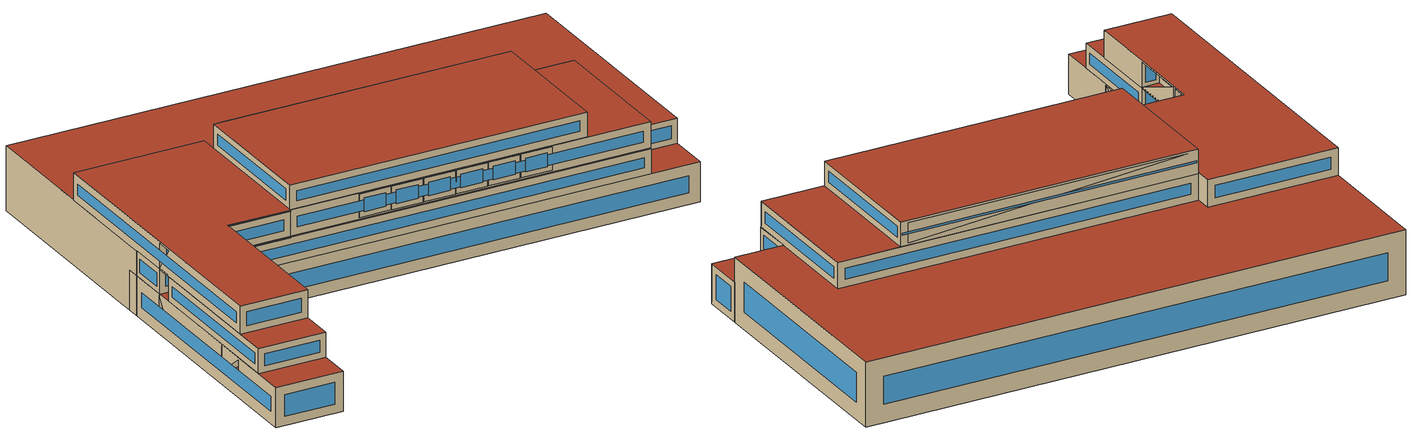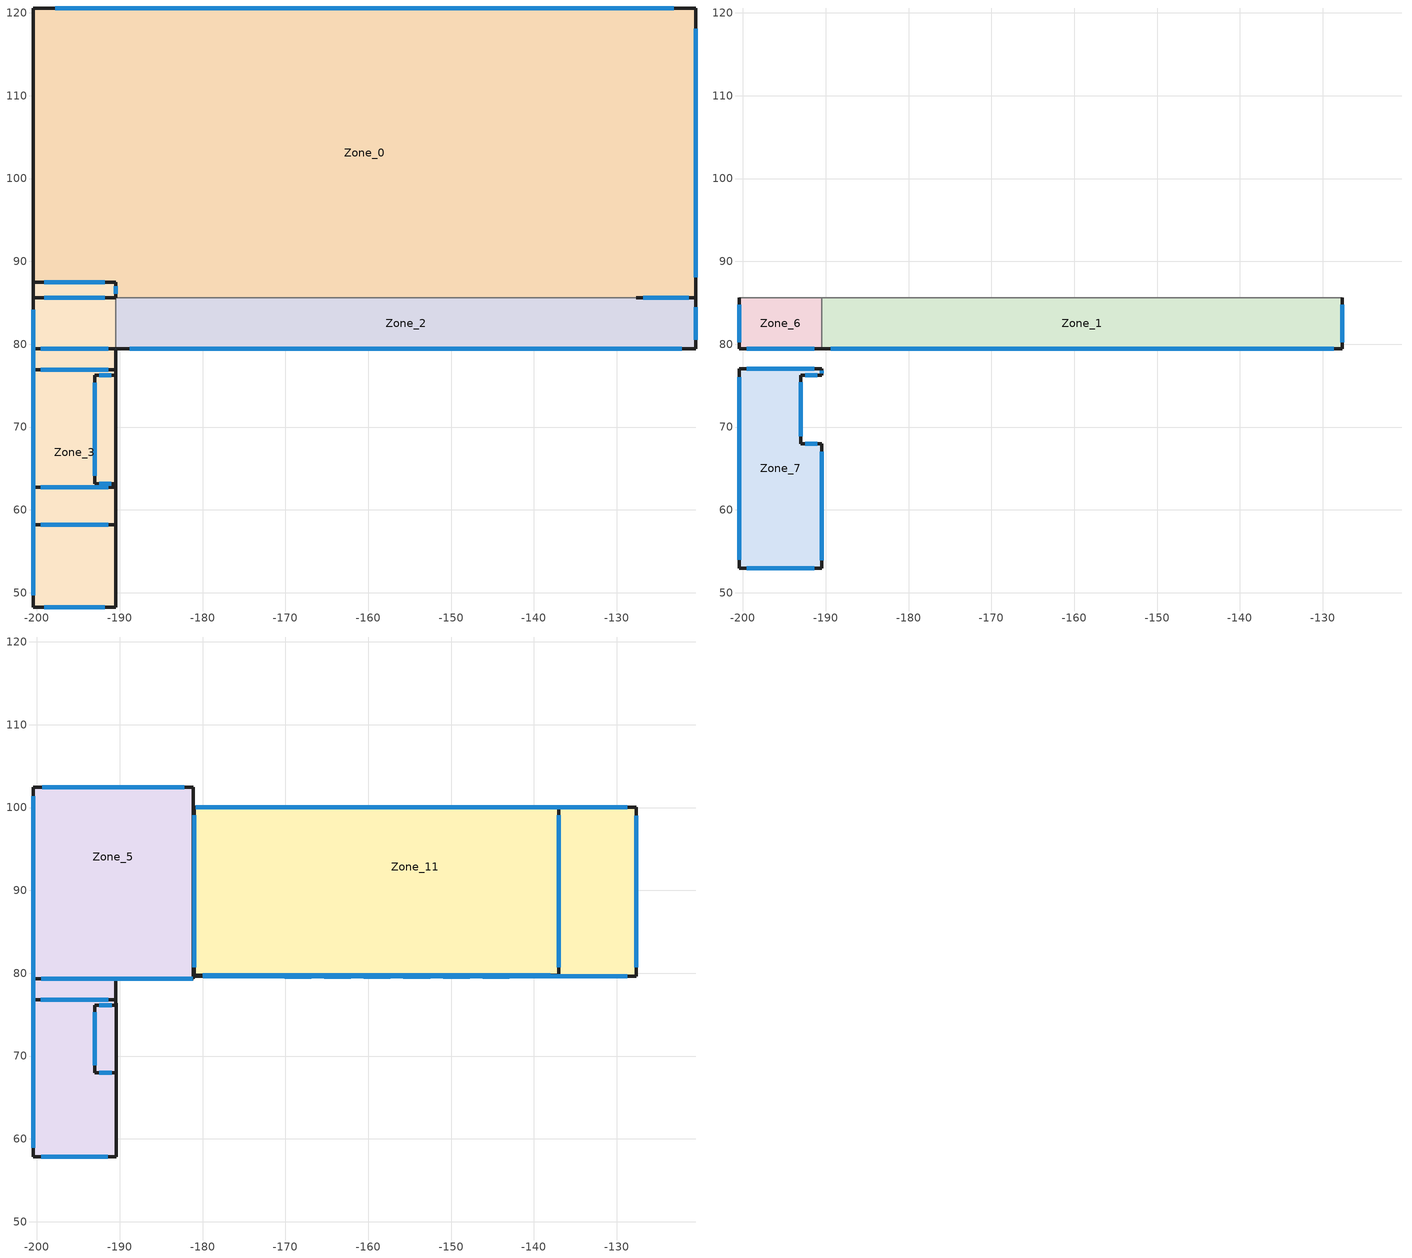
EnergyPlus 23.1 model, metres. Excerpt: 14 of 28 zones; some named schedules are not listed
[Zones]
Zone_0
 floor ground (Zone_0:f9UnderGroundSlabCF): -190.46,85.59 -200.46,85.59 -200.46,87.49 -190.46,87.49 z-0.1
 floor ground (Zone_0:f10UnderGroundSlabCF): -190.46,85.59 -190.46,87.49 -200.46,87.49 -200.46,120.59 -120.46,120.59 -120.46,85.59 z-0.1
 wall outside (UVal_0.3_Light): -127.66,85.59 -120.46,85.59 z5.7:9.3; -200.46,85.59 -190.46,85.59 z-0.1:5.7; -120.46,85.59 -120.46,120.59 -200.46,120.59 z-0.1:9.3; -200.46,120.59,-0.1 -200.46,87.49,-0.1 -200.46,87.49,5.7 -200.46,85.59,5.7 -200.46,85.59,9.3 -200.46,120.59,9.3
 wall to Zone_6 (Interior Partition (Mass)): -200.46,85.59 -190.46,85.59 z5.7:9.3
 wall to Zone_2 (Interior Partition (Mass)): -190.46,85.59 -120.46,85.59 z-0.1:5.7
 wall to Zone_1 (Interior Partition (Mass)): -190.46,85.59 -127.66,85.59 z5.7:9.3
 wall to Zone_3 (Interior Partition (Mass)): -200.46,87.49 -200.46,85.59 z-0.1:5.7
 window (90.1-2019 Nonresidential CZ 0 Glazing (Operable)): -126.8,85.59 -121.31,85.59 z6.55:8.44; -199.13,85.59 -191.78,85.59 z1.22:4.37; -120.46,88.09 -120.46,118.08 z2.4:6.79; -123.14,120.59 -197.77,120.59 z2.58:6.61
 roof outside (300mmInsulation 200mmConcrete): -127.66,85.59 -120.46,85.59 -120.46,120.59 -200.46,120.59 -200.46,102.46 -181.13,102.46 -181.13,85.59 -181.03,85.59 -181.03,100.06 -127.66,100.06 z9.3
Zone_2
 floor ground (Zone_2:f5UnderGroundSlabCF): -190.46,79.44 -190.46,85.59 -120.46,85.59 -120.46,79.44 z-0.1
 wall outside (UVal_0.3_Light): -190.46,79.44 -120.46,79.44 -120.46,85.59 z-0.1:5.7; -190.46,79.49 -190.46,79.44 z1.9:5.5
 wall to Zone_3 (Interior Partition (Mass)): -190.46,85.59,-0.1 -190.46,79.44,-0.1 -190.46,79.44,1.9 -190.46,79.49,1.9 -190.46,79.49,5.5 -190.46,79.44,5.5 -190.46,79.44,5.7 -190.46,85.59,5.7
 window (90.1-2019 Nonresidential CZ 0 Glazing (Operable)): -188.77,79.44 -122.14,79.44 z1.58:4.01; -120.46,80.53 -120.46,84.49 z0.99:4.6; -190.46,79.47 -190.46,79.45 z1.91:5.48
 roof outside (300mmInsulation 200mmConcrete): -127.66,79.44 -120.46,79.44 -120.46,85.59 -127.66,85.59 z5.7
Zone_3
 floor outside (90.1-2019 Nonresidential CZ 0 Exterior Floor (Mass)): -193.01,63.19 -193.01,76.29 -190.46,76.29 -190.46,63.19 z5.5; -200.46,58.24 -200.46,62.74 -190.46,62.74 -190.46,58.24 z5.5; -190.46,79.49 -190.46,76.94 -200.46,76.94 -200.46,79.49 z5.5
 floor ground (Zone_3:f7UnderGroundSlabCF): -200.46,85.59 -200.46,87.49 -190.46,87.49 -190.46,85.59 z-0.1
 floor ground (Zone_3:f8UnderGroundSlabCF): -200.46,85.59 -190.46,85.59 -190.46,48.29 -200.46,48.29 z-0.1
 wall outside (UVal_0.3_Light): -200.46,48.29 -190.46,48.29 / -190.46,85.59 -190.46,87.49 -200.46,87.49 z-0.1:5.7; -190.46,63.19 -193.01,63.19 -193.01,76.29 -190.46,76.29 / -190.46,58.24 -200.46,58.24 / -200.46,62.74 -190.46,62.74 / -200.46,79.49 -190.46,79.49 / -190.46,76.94 -200.46,76.94 z1.9:5.5; -190.46,48.29,-0.1 -190.46,79.44,-0.1 -190.46,79.44,1.9 -190.46,76.94,1.9 -190.46,76.94,5.5 -190.46,79.44,5.5 -190.46,79.44,5.7 -190.46,63.19,5.7 -190.46,63.19,1.9 -190.46,76.29,1.9 -190.46,63.19,5.5 -190.46,63.19,5.7 -190.46,62.74,5.7 -190.46,62.74,5.5 -190.46,58.24,5.5 -190.46,62.74,1.9 -190.46,62.74,5.7 -190.46,48.29,5.7; -200.46,85.59,-0.1 -200.46,48.29,-0.1 -200.46,48.29,5.7 -200.46,58.24,5.7 -200.46,58.24,5.5 -200.46,62.74,1.9 -200.46,58.24,1.9 -200.46,58.24,5.7 -200.46,79.44,5.7 -200.46,79.49,5.5 -200.46,79.49,1.9 -200.46,76.94,1.9 -200.46,79.49,5.5 -200.46,79.44,5.7 -200.46,85.59,5.7
 window (90.1-2019 Nonresidential CZ 0 Glazing (Operable)): -199.13,48.29 -191.78,48.29 / -191.78,87.49 -199.13,87.49 z1.22:4.37; -190.46,86.08 -190.46,86.99 z0.39:5.2; -200.46,84.16 -200.46,49.71 z1.66:3.87; -193.01,64.14 -193.01,75.33 z2.85:4.54; -192.47,76.29 -191,76.29 / -191,63.19 -192.47,63.19 z2.44:4.95; -191.37,58.24 -199.54,58.24 / -199.54,62.74 -191.37,62.74 / -199.54,79.49 -191.37,79.49 / -191.37,76.94 -199.54,76.94 z2.81:4.58
 roof outside (300mmInsulation 200mmConcrete): -190.46,85.59 -190.46,87.49 -200.46,87.49 -200.46,85.59 z5.7; -190.46,77.04 -190.46,79.44 -200.46,79.44 -200.46,77.04 z5.7; -200.46,52.98 -200.46,48.29 -190.46,48.29 -190.46,52.98 z5.7; -190.46,67.99 -190.46,76.29 -193.01,76.29 -193.01,67.99 z5.7; -193.01,63.19 -190.46,63.19 -190.46,76.29 -193.01,76.29 z1.9; -200.46,58.24 -190.46,58.24 -190.46,62.74 -200.46,62.74 z1.9; -190.46,79.49 -200.46,79.49 -200.46,76.94 -190.46,76.94 z1.9
Zone_1
 floor to Zone_2 (90.1-2019 Nonresidential CZ 0 Exterior Wall (Mass)_FLIPPED): -190.46,79.44 -190.46,85.59 -127.66,85.59 -127.66,79.44 z5.7
 wall outside (UVal_0.3_Light): -190.46,79.44 -127.66,79.44 -127.66,85.59 z5.7:9.3
 wall to Zone_6 (Interior Partition (Mass)): -190.46,85.59 -190.46,79.44 z5.7:9.3
 window (90.1-2019 Nonresidential CZ 0 Glazing (Operable)): -189.4,79.44 -128.71,79.44 z6.75:8.24; -127.66,80.25 -127.66,84.77 z6.51:8.48
 roof outside (300mmInsulation 200mmConcrete): -127.66,79.66 -181.03,79.66 -181.03,85.59 -181.13,85.59 -181.13,79.44 -127.66,79.44 z9.3
Zone_7
 floor to Zone_3 (90.1-2019 Nonresidential CZ 0 Exterior Wall (Mass)_FLIPPED): -190.46,77.04 -190.46,76.29 -193.01,76.29 -193.01,67.99 -190.46,67.99 -190.46,52.98 -200.46,52.98 -200.46,77.04 z5.7
 wall outside (UVal_0.3_Light): -190.46,52.98 -190.46,67.99 -193.01,67.99 -193.01,76.29 -190.46,76.29 -190.46,77.04 -200.46,77.04 -200.46,52.98 -190.46,52.98 z5.7:9.3
 window (90.1-2019 Nonresidential CZ 0 Glazing (Operable)): -190.46,53.95 -190.46,67.01 z6.67:8.32; -199.54,52.98 -191.37,52.98 / -191.37,77.04 -199.54,77.04 z6.61:8.38; -200.46,76.02 -200.46,53.99 z6.71:8.28; -193.01,68.87 -193.01,75.4 z6.58:8.41; -192.47,76.29 -191,76.29 / -191,67.99 -192.47,67.99 z6.24:8.75; -190.46,76.49 -190.46,76.83 z5.9:9.09
 roof outside (300mmInsulation 200mmConcrete): -190.46,57.84 -200.46,57.84 -200.46,52.98 -190.46,52.98 z9.3
Zone_6
 floor to Zone_3 (90.1-2019 Nonresidential CZ 0 Exterior Wall (Mass)_FLIPPED): -200.46,79.44 -200.46,85.59 -190.46,85.59 -190.46,79.44 z5.7
 wall outside (UVal_0.3_Light): -200.46,85.59 -200.46,79.44 -190.46,79.44 z5.7:9.3
 window (90.1-2019 Nonresidential CZ 0 Glazing (Operable)): -199.54,79.44 -191.37,79.44 z6.61:8.38; -200.46,84.77 -200.46,80.25 z6.51:8.48
Zone_5
 floor outside (90.1-2019 Nonresidential CZ 0 Exterior Floor (Mass)): -190.44,67.99 -193.01,67.99 -193.01,76.16 -190.44,76.16 z13.1; -190.46,67.99 -193.01,67.99 -193.01,76.29 -190.46,76.29 -190.46,76.36 -190.44,76.36 -190.44,57.84 -190.46,57.84 z9.3; -200.46,77.04 -200.46,79.44 -181.13,79.44 -181.13,79.31 -190.46,79.31 -190.46,77.04 z9.3; -190.46,79.31 -190.46,76.81 -200.46,76.81 -200.46,79.36 -181.13,79.36 -181.13,79.31 z13.1
 floor to Zone_0 (90.1-2019 Nonresidential CZ 0 Exterior Wall (Mass)_FLIPPED): -200.46,85.59 -200.46,102.46 -181.13,102.46 -181.13,85.59 z9.3
 floor to Zone_1 (90.1-2019 Nonresidential CZ 0 Exterior Wall (Mass)_FLIPPED): -181.13,79.44 -190.46,79.44 -190.46,85.59 -181.13,85.59 z9.3
 floor to Zone_7 (90.1-2019 Nonresidential CZ 0 Exterior Wall (Mass)_FLIPPED): -200.46,77.04 -190.46,77.04 -190.46,76.29 -193.01,76.29 -193.01,67.99 -190.46,67.99 -190.46,57.84 -200.46,57.84 z9.3
 floor to Zone_6 (90.1-2019 Nonresidential CZ 0 Exterior Wall (Mass)_FLIPPED): -200.46,79.44 -200.46,85.59 -190.46,85.59 -190.46,79.44 z9.3
 wall outside (UVal_0.3_Light): -181.13,102.46 -200.46,102.46 / -200.46,57.84 -190.44,57.84 z9.3:13.3; -190.44,67.99 -193.01,67.99 -193.01,76.16 -190.44,76.16 / -200.46,79.36 -181.13,79.36 / -190.46,76.81 -200.46,76.81 z9.5:13.1; -190.46,79.31 -181.13,79.31 z9.3:9.5; -190.46,79.31 -181.13,79.31 z13.1:13.3; -200.46,102.46,9.3 -200.46,79.36,9.3 -200.46,79.36,9.5 -200.46,76.81,13.1 -200.46,79.36,13.1 -200.46,79.36,9.3 -200.46,77.04,9.3 -200.46,57.84,9.3 -200.46,57.84,13.3 -200.46,102.46,13.3; -190.44,57.84,9.3 -190.44,67.99,9.3 -190.44,67.99,9.5 -190.44,76.16,13.1 -190.44,67.99,13.1 -190.44,67.99,9.3 -190.44,76.36,9.3 -190.44,76.36,13.3 -190.44,57.84,13.3; -190.46,76.36,9.3 -190.46,79.31,9.3 -190.46,79.31,9.5 -190.46,76.81,9.5 -190.46,76.81,13.1 -190.46,79.31,13.1 -190.46,79.31,13.3 -190.46,76.36,13.3; -181.13,79.31,9.3 -181.13,102.46,9.3 -181.13,102.46,13.3 -181.13,79.31,13.3 -181.13,79.31,13.1 -181.13,79.36,13.1 -181.13,79.36,9.5 -181.13,79.31,9.5
 window (90.1-2019 Nonresidential CZ 0 Glazing (Operable)): -182.23,102.46 -199.36,102.46 z10.39:12.2; -200.46,101.36 -200.46,58.93 z10.5:12.09; -199.46,57.84 -191.44,57.84 z10.3:12.3; -193.01,68.88 -193.01,75.28 z10.38:12.21; -192.47,76.16 -190.99,76.16 / -190.99,67.99 -192.47,67.99 z10.04:12.55; -190.4,79.31 -181.19,79.31 z9.36:9.44; -199.46,79.36 -182.13,79.36 z10.49:12.1; -190.4,79.31 -181.19,79.31 z13.16:13.24; -191.37,76.81 -199.54,76.81 z10.41:12.18
 roof outside (300mmInsulation 200mmConcrete): -190.44,76.36 -190.46,76.36 -190.46,79.31 -181.13,79.31 -181.13,102.46 -200.46,102.46 -200.46,57.84 -190.44,57.84 z13.3; -190.44,67.99 -190.44,76.16 -193.01,76.16 -193.01,67.99 z9.5; -190.46,79.31 -181.13,79.31 -181.13,79.36 -200.46,79.36 -200.46,76.81 -190.46,76.81 z9.5
Zone_11
 floor to Zone_1 (90.1-2019 Nonresidential CZ 0 Exterior Wall (Mass)_FLIPPED): -181.03,85.59 -127.66,85.59 -127.66,79.66 -181.03,79.66 z9.3
 floor to Zone_0 (90.1-2019 Nonresidential CZ 0 Exterior Wall (Mass)_FLIPPED): -181.03,85.59 -181.03,100.06 -127.66,100.06 -127.66,85.59 z9.3
 wall outside (UVal_0.3_Light): -181.03,100.06 -181.03,79.66 -127.66,79.66 -127.66,100.06 -181.03,100.06 z9.3:13.1; -181.03,100.06 -181.03,79.74 -137.01,79.74 -137.01,100.06 z13.1:16.7; -137.01,100.06,13.1 -181.03,100.06,13.1 -181.03,100.06,16.7 -180.01,100.06,16.7 -180.01,100.06,16.4 -138.01,100.06,16.4 -138.01,100.06,13.4 -180.01,100.06,16.4 -180.01,100.06,16.7 -137.01,100.06,16.7
 wall to Zone_4 (Interior Partition (Mass)_FLIPPED): -138.01,100.06 -180.01,100.06 z13.4:16.4
 window (90.1-2019 Nonresidential CZ 0 Glazing (Operable)): -181.03,99.01 -181.03,80.71 / -127.66,80.71 -127.66,99.01 z10.35:12.04; -128.76,100.06 -179.93,100.06 / -179.93,79.66 -128.76,79.66 z10.4:11.99; -137.01,80.74 -137.01,99.06 / -181.03,99.06 -181.03,80.74 z14.1:15.69; -137.22,100.06 -180.83,100.06 z14.75:15.04; -179.99,79.74 -138.05,79.74 z14.14:15.65
 roof outside (300mmInsulation 200mmConcrete): -137.01,79.74 -181.03,79.74 -181.03,79.66 -127.66,79.66 -127.66,100.06 -137.01,100.06 z13.1; -181.03,79.74 -137.01,79.74 -137.01,100.06 -181.03,100.06 z16.7
Zone_10
 floor outside (90.1-2019 Nonresidential CZ 0 Exterior Floor (Mass)): -146.89,79.59 -146.89,79.69 -142.25,79.69 -142.25,79.59 z9.6
 wall outside (UVal_0.3_Light): -146.89,79.69,9.6 -146.89,79.59,9.6 -146.89,79.58,13 -146.89,79.68,13; -142.25,79.69,9.6 -146.89,79.69,9.6 -146.89,79.68,13 -142.25,79.68,13; -142.25,79.59,9.6 -142.25,79.69,9.6 -142.25,79.68,13 -142.25,79.58,13; -146.89,79.59,9.6 -142.25,79.59,9.6 -142.25,79.58,13 -146.89,79.58,13
 window (90.1-2019 Nonresidential CZ 0 Glazing (Operable)): -146.89,79.66,9.62 -146.89,79.62,9.62 -146.89,79.61,12.97 -146.89,79.65,12.97; -142.96,79.69,10.31 -146.17,79.69,10.31 -146.17,79.68,12.28 -142.96,79.68,12.28; -142.25,79.62,9.62 -142.25,79.66,9.62 -142.25,79.65,12.97 -142.25,79.61,12.97; -146.17,79.59,10.31 -142.96,79.59,10.31 -142.96,79.58,12.28 -146.17,79.58,12.28
 roof outside (300mmInsulation 200mmConcrete): -146.89,79.58 -142.25,79.58 -142.25,79.68 -146.89,79.68 z13
Zone_9
 floor outside (90.1-2019 Nonresidential CZ 0 Exterior Floor (Mass)): -156.48,79.59 -156.48,79.69 -151.83,79.69 -151.83,79.59 z9.6
 wall outside (UVal_0.3_Light): -156.48,79.69,9.6 -156.48,79.59,9.6 -156.48,79.58,13 -156.48,79.68,13; -151.83,79.69,9.6 -156.48,79.69,9.6 -156.48,79.68,13 -151.83,79.68,13; -151.83,79.59,9.6 -151.83,79.69,9.6 -151.83,79.68,13 -151.83,79.58,13; -156.48,79.59,9.6 -151.83,79.59,9.6 -151.83,79.58,13 -156.48,79.58,13
 window (90.1-2019 Nonresidential CZ 0 Glazing (Operable)): -156.48,79.66,9.62 -156.48,79.62,9.62 -156.48,79.61,12.97 -156.48,79.65,12.97; -152.55,79.69,10.31 -155.76,79.69,10.31 -155.76,79.68,12.28 -152.55,79.68,12.28; -151.83,79.62,9.62 -151.83,79.66,9.62 -151.83,79.65,12.97 -151.83,79.61,12.97; -155.76,79.59,10.31 -152.55,79.59,10.31 -152.55,79.58,12.28 -155.76,79.58,12.28
 roof outside (300mmInsulation 200mmConcrete): -156.48,79.58 -151.83,79.58 -151.83,79.68 -156.48,79.68 z13
Zone_8
 floor outside (90.1-2019 Nonresidential CZ 0 Exterior Floor (Mass)): -166.04,79.59 -166.04,79.69 -161.39,79.69 -161.39,79.59 z9.6
 wall outside (UVal_0.3_Light): -166.04,79.69,9.6 -166.04,79.59,9.6 -166.04,79.58,13 -166.04,79.68,13; -161.39,79.69,9.6 -166.04,79.69,9.6 -166.04,79.68,13 -161.39,79.68,13; -161.39,79.59,9.6 -161.39,79.69,9.6 -161.39,79.68,13 -161.39,79.58,13; -166.04,79.59,9.6 -161.39,79.59,9.6 -161.39,79.58,13 -166.04,79.58,13
 window (90.1-2019 Nonresidential CZ 0 Glazing (Operable)): -166.04,79.66,9.62 -166.04,79.62,9.62 -166.04,79.61,12.97 -166.04,79.65,12.97; -162.11,79.69,10.31 -165.32,79.69,10.31 -165.32,79.68,12.28 -162.11,79.68,12.28; -161.39,79.62,9.62 -161.39,79.66,9.62 -161.39,79.65,12.97 -161.39,79.61,12.97; -165.32,79.59,10.31 -162.11,79.59,10.31 -162.11,79.58,12.28 -165.32,79.58,12.28
 roof outside (300mmInsulation 200mmConcrete): -166.04,79.58 -161.39,79.58 -161.39,79.68 -166.04,79.68 z13
Zone_17
 floor outside (90.1-2019 Nonresidential CZ 0 Exterior Floor (Mass)): -170.81,79.59 -170.81,79.69 -166.16,79.69 -166.16,79.59 z9.6
 wall outside (UVal_0.3_Light): -170.81,79.69,9.6 -170.81,79.59,9.6 -170.81,79.58,13 -170.81,79.68,13; -166.16,79.69,9.6 -170.81,79.69,9.6 -170.81,79.68,13 -166.16,79.68,13; -166.16,79.59,9.6 -166.16,79.69,9.6 -166.16,79.68,13 -166.16,79.58,13; -170.81,79.59,9.6 -166.16,79.59,9.6 -166.16,79.58,13 -170.81,79.58,13
 window (90.1-2019 Nonresidential CZ 0 Glazing (Operable)): -170.81,79.66,9.62 -170.81,79.62,9.62 -170.81,79.61,12.97 -170.81,79.65,12.97; -166.88,79.69,10.31 -170.09,79.69,10.31 -170.09,79.68,12.28 -166.88,79.68,12.28; -166.16,79.62,9.62 -166.16,79.66,9.62 -166.16,79.65,12.97 -166.16,79.61,12.97; -170.09,79.59,10.31 -166.88,79.59,10.31 -166.88,79.58,12.28 -170.09,79.58,12.28
 roof outside (300mmInsulation 200mmConcrete): -170.81,79.58 -166.16,79.58 -166.16,79.68 -170.81,79.68 z13
Zone_15
 floor outside (90.1-2019 Nonresidential CZ 0 Exterior Floor (Mass)): -151.68,79.59 -151.68,79.69 -147.04,79.69 -147.04,79.59 z9.6
 wall outside (UVal_0.3_Light): -151.68,79.69,9.6 -151.68,79.59,9.6 -151.68,79.58,13 -151.68,79.68,13; -147.04,79.69,9.6 -151.68,79.69,9.6 -151.68,79.68,13 -147.04,79.68,13; -147.04,79.59,9.6 -147.04,79.69,9.6 -147.04,79.68,13 -147.04,79.58,13; -151.68,79.59,9.6 -147.04,79.59,9.6 -147.04,79.58,13 -151.68,79.58,13
 window (90.1-2019 Nonresidential CZ 0 Glazing (Operable)): -151.68,79.66,9.62 -151.68,79.62,9.62 -151.68,79.61,12.97 -151.68,79.65,12.97; -147.75,79.69,10.31 -150.97,79.69,10.31 -150.97,79.68,12.28 -147.75,79.68,12.28; -147.04,79.62,9.62 -147.04,79.66,9.62 -147.04,79.65,12.97 -147.04,79.61,12.97; -150.97,79.59,10.31 -147.75,79.59,10.31 -147.75,79.58,12.28 -150.97,79.58,12.28
 roof outside (300mmInsulation 200mmConcrete): -151.68,79.58 -147.04,79.58 -147.04,79.68 -151.68,79.68 z13
Zone_14
 floor outside (90.1-2019 Nonresidential CZ 0 Exterior Floor (Mass)): -161.25,79.59 -161.25,79.69 -156.6,79.69 -156.6,79.59 z9.6
 wall outside (UVal_0.3_Light): -161.25,79.69,9.6 -161.25,79.59,9.6 -161.25,79.58,13 -161.25,79.68,13; -156.6,79.69,9.6 -161.25,79.69,9.6 -161.25,79.68,13 -156.6,79.68,13; -156.6,79.59,9.6 -156.6,79.69,9.6 -156.6,79.68,13 -156.6,79.58,13; -161.25,79.59,9.6 -156.6,79.59,9.6 -156.6,79.58,13 -161.25,79.58,13
 window (90.1-2019 Nonresidential CZ 0 Glazing (Operable)): -161.25,79.66,9.62 -161.25,79.62,9.62 -161.25,79.61,12.97 -161.25,79.65,12.97; -157.32,79.69,10.31 -160.53,79.69,10.31 -160.53,79.68,12.28 -157.32,79.68,12.28; -156.6,79.62,9.62 -156.6,79.66,9.62 -156.6,79.65,12.97 -156.6,79.61,12.97; -160.53,79.59,10.31 -157.32,79.59,10.31 -157.32,79.58,12.28 -160.53,79.58,12.28
 roof outside (300mmInsulation 200mmConcrete): -161.25,79.58 -156.6,79.58 -156.6,79.68 -161.25,79.68 z13
[Site:GroundTemperature:BuildingSurface]
18, 18, 18, 18, 18, 18, 18, 18, 18, 18, 18, 18
[Site:GroundReflectance]
0.2, 0.2, 0.2, 0.2, 0.2, 0.2, 0.2, 0.2, 0.2, 0.2, 0.2, 0.2
[Site:GroundReflectance:SnowModifier]
1, 1
[Site:WeatherStation]
Wind Sensor Height Above Ground {m}=10; Wind Speed Profile Exponent=0.22; Wind Speed Profile Boundary Layer Thickness {m}=370; Air Temperature Sensor Height Above Ground {m}=1.5
[SizingPeriod:WeatherFileConditionType] Use Weather File Daylight Saving Period=No; Use Weather File Rain and Snow Indicators=No
Name | Period Selection | Day Type
Extreme Summer Weather Period for Design | SummerExtreme | SummerDesignDay
Extreme Winter Weather Period for Design | WinterExtreme | WinterDesignDay
[Building]
Building: North Axis {deg}=0; Terrain=Suburbs; Loads Convergence Tolerance Value=0.04; Temperature Convergence Tolerance Value {deltaC}=0.25; Solar Distribution=FullExterior; Maximum Number of Warmup Days=25; Minimum Number of Warmup Days=6
[Construction]
UVal_0.3_Light: Mineral Wool_0.127_UVal_0.3_Light, Gypsum Board_0.02_UVal_0.3_Light
Interior Partition (Mass); Interior Partition (Mass)_FLIPPED: Plaster_0.013_Interior Partition (Mass), Plaster_0.013_Interior Partition (Mass)
90.1-2019 Nonresidential CZ 0 Exterior Wall (Mass)_FLIPPED: Plaster_0.013_90.1-2019 Nonresidential CZ 0 Exterior Wall (Mass), Mineral Wool_0.006340168156952033_90.1-2019 Nonresidential CZ 0 Exterior Wall (Mass), Concrete_0.203_90.1-2019 Nonresidential CZ 0 Exterior Wall (Mass), Stucco_0.025_90.1-2019 Nonresidential CZ 0 Exterior Wall (Mass)
300mmInsulation 200mmConcrete: XPS Board_0.3_300mmInsulation 200mmConcrete, General Concrete_0.2_300mmInsulation 200mmConcrete
90.1-2019 Nonresidential CZ 0 Exterior Floor (Mass): Stucco_0.025_90.1-2019 Nonresidential CZ 0 Exterior Floor (Mass), Mineral Wool_0.005244967487677573_90.1-2019 Nonresidential CZ 0 Exterior Floor (Mass), Concrete_0.102_90.1-2019 Nonresidential CZ 0 Exterior Floor (Mass), Carpet_0.02_90.1-2019 Nonresidential CZ 0 Exterior Floor (Mass)
90.1-2019 Nonresidential CZ 0 Glazing (Operable): 90.1-2019 Nonresidential CZ 0 Glazing (Operable)Window
[Material]
Mineral Wool_0.127_UVal_0.3_Light: Roughness=Rough; @UVal_0.3_Light:Mineral Wool-Thickness@ [m]=0.127; @UVal_0.3_Light:Mineral Wool-Conductivity@ [W/m-K]=0.041; @UVal_0.3_Light:Mineral Wool-Density@ [kg/m3]=155; @UVal_0.3_Light:Mineral Wool-SpecificHeat@ [J/kg-K]=1130; @UVal_0.3_Light:Mineral Wool-ThermalEmittance@=0.9; @UVal_0.3_Light:Mineral Wool-SolarAbsorptance@=0.7; @UVal_0.3_Light:Mineral Wool-VisibleAbsorptance@=0.7
Gypsum Board_0.02_UVal_0.3_Light: Roughness=MediumSmooth; @UVal_0.3_Light:Gypsum Board-Thickness@ [m]=0.02; @UVal_0.3_Light:Gypsum Board-Conductivity@ [W/m-K]=0.16; @UVal_0.3_Light:Gypsum Board-Density@ [kg/m3]=800; @UVal_0.3_Light:Gypsum Board-SpecificHeat@ [J/kg-K]=1090; @UVal_0.3_Light:Gypsum Board-ThermalEmittance@=0.9; @UVal_0.3_Light:Gypsum Board-SolarAbsorptance@=0.7; @UVal_0.3_Light:Gypsum Board-VisibleAbsorptance@=0.7
Plaster_0.013_Interior Partition (Mass): Roughness=Rough; @Interior Partition (Mass):Plaster-Thickness@ [m]=0.013; @Interior Partition (Mass):Plaster-Conductivity@ [W/m-K]=1; @Interior Partition (Mass):Plaster-Density@ [kg/m3]=2000; @Interior Partition (Mass):Plaster-SpecificHeat@ [J/kg-K]=1130; @Interior Partition (Mass):Plaster-ThermalEmittance@=0.9; @Interior Partition (Mass):Plaster-SolarAbsorptance@=0.7; @Interior Partition (Mass):Plaster-VisibleAbsorptance@=0.7
Stucco_0.025_90.1-2019 Nonresidential CZ 0 Exterior Wall (Mass): Roughness=Smooth; @90.1-2019 Nonresidential CZ 0 Exterior Wall (Mass):Stucco-Thickness@ [m]=0.025; @90.1-2019 Nonresidential CZ 0 Exterior Wall (Mass):Stucco-Conductivity@ [W/m-K]=0.72; @90.1-2019 Nonresidential CZ 0 Exterior Wall (Mass):Stucco-Density@ [kg/m3]=1856; @90.1-2019 Nonresidential CZ 0 Exterior Wall (Mass):Stucco-SpecificHeat@ [J/kg-K]=840; @90.1-2019 Nonresidential CZ 0 Exterior Wall (Mass):Stucco-ThermalEmittance@=0.9; @90.1-2019 Nonresidential CZ 0 Exterior Wall (Mass):Stucco-SolarAbsorptance@=0.7; @90.1-2019 Nonresidential CZ 0 Exterior Wall (Mass):Stucco-VisibleAbsorptance@=0.7
Concrete_0.203_90.1-2019 Nonresidential CZ 0 Exterior Wall (Mass): Roughness=Rough; @90.1-2019 Nonresidential CZ 0 Exterior Wall (Mass):Concrete-Thickness@ [m]=0.203; @90.1-2019 Nonresidential CZ 0 Exterior Wall (Mass):Concrete-Conductivity@ [W/m-K]=2; @90.1-2019 Nonresidential CZ 0 Exterior Wall (Mass):Concrete-Density@ [kg/m3]=2400; @90.1-2019 Nonresidential CZ 0 Exterior Wall (Mass):Concrete-SpecificHeat@ [J/kg-K]=950; @90.1-2019 Nonresidential CZ 0 Exterior Wall (Mass):Concrete-ThermalEmittance@=0.9; @90.1-2019 Nonresidential CZ 0 Exterior Wall (Mass):Concrete-SolarAbsorptance@=0.7; @90.1-2019 Nonresidential CZ 0 Exterior Wall (Mass):Concrete-VisibleAbsorptance@=0.7
Mineral Wool_0.006340168156952033_90.1-2019 Nonresidential CZ 0 Exterior Wall (Mass): Roughness=Rough; @90.1-2019 Nonresidential CZ 0 Exterior Wall (Mass):Mineral Wool-Thickness@ [m]=0.00634017; @90.1-2019 Nonresidential CZ 0 Exterior Wall (Mass):Mineral Wool-Conductivity@ [W/m-K]=0.041; @90.1-2019 Nonresidential CZ 0 Exterior Wall (Mass):Mineral Wool-Density@ [kg/m3]=155; @90.1-2019 Nonresidential CZ 0 Exterior Wall (Mass):Mineral Wool-SpecificHeat@ [J/kg-K]=1130; @90.1-2019 Nonresidential CZ 0 Exterior Wall (Mass):Mineral Wool-ThermalEmittance@=0.9; @90.1-2019 Nonresidential CZ 0 Exterior Wall (Mass):Mineral Wool-SolarAbsorptance@=0.7; @90.1-2019 Nonresidential CZ 0 Exterior Wall (Mass):Mineral Wool-VisibleAbsorptance@=0.7
Plaster_0.013_90.1-2019 Nonresidential CZ 0 Exterior Wall (Mass): Roughness=Rough; @90.1-2019 Nonresidential CZ 0 Exterior Wall (Mass):Plaster-Thickness@ [m]=0.013; @90.1-2019 Nonresidential CZ 0 Exterior Wall (Mass):Plaster-Conductivity@ [W/m-K]=1; @90.1-2019 Nonresidential CZ 0 Exterior Wall (Mass):Plaster-Density@ [kg/m3]=2000; @90.1-2019 Nonresidential CZ 0 Exterior Wall (Mass):Plaster-SpecificHeat@ [J/kg-K]=1130; @90.1-2019 Nonresidential CZ 0 Exterior Wall (Mass):Plaster-ThermalEmittance@=0.9; @90.1-2019 Nonresidential CZ 0 Exterior Wall (Mass):Plaster-SolarAbsorptance@=0.7; @90.1-2019 Nonresidential CZ 0 Exterior Wall (Mass):Plaster-VisibleAbsorptance@=0.7
XPS Board_0.3_300mmInsulation 200mmConcrete: Roughness=Rough; @300mmInsulation 200mmConcrete:XPS Board-Thickness@ [m]=0.3; @300mmInsulation 200mmConcrete:XPS Board-Conductivity@ [W/m-K]=0.034; @300mmInsulation 200mmConcrete:XPS Board-Density@ [kg/m3]=35; @300mmInsulation 200mmConcrete:XPS Board-SpecificHeat@ [J/kg-K]=1400; @300mmInsulation 200mmConcrete:XPS Board-ThermalEmittance@=0.9; @300mmInsulation 200mmConcrete:XPS Board-SolarAbsorptance@=0.7; @300mmInsulation 200mmConcrete:XPS Board-VisibleAbsorptance@=0.7
General Concrete_0.2_300mmInsulation 200mmConcrete: Roughness=Rough; @300mmInsulation 200mmConcrete:General Concrete-Thickness@ [m]=0.2; @300mmInsulation 200mmConcrete:General Concrete-Conductivity@ [W/m-K]=2; @300mmInsulation 200mmConcrete:General Concrete-Density@ [kg/m3]=2400; @300mmInsulation 200mmConcrete:General Concrete-SpecificHeat@ [J/kg-K]=950; @300mmInsulation 200mmConcrete:General Concrete-ThermalEmittance@=0.9; @300mmInsulation 200mmConcrete:General Concrete-SolarAbsorptance@=0.7; @300mmInsulation 200mmConcrete:General Concrete-VisibleAbsorptance@=0.7
Stucco_0.025_90.1-2019 Nonresidential CZ 0 Exterior Floor (Mass): Roughness=Smooth; @90.1-2019 Nonresidential CZ 0 Exterior Floor (Mass):Stucco-Thickness@ [m]=0.025; @90.1-2019 Nonresidential CZ 0 Exterior Floor (Mass):Stucco-Conductivity@ [W/m-K]=0.72; @90.1-2019 Nonresidential CZ 0 Exterior Floor (Mass):Stucco-Density@ [kg/m3]=1856; @90.1-2019 Nonresidential CZ 0 Exterior Floor (Mass):Stucco-SpecificHeat@ [J/kg-K]=840; @90.1-2019 Nonresidential CZ 0 Exterior Floor (Mass):Stucco-ThermalEmittance@=0.9; @90.1-2019 Nonresidential CZ 0 Exterior Floor (Mass):Stucco-SolarAbsorptance@=0.7; @90.1-2019 Nonresidential CZ 0 Exterior Floor (Mass):Stucco-VisibleAbsorptance@=0.7
Mineral Wool_0.005244967487677573_90.1-2019 Nonresidential CZ 0 Exterior Floor (Mass): Roughness=Rough; @90.1-2019 Nonresidential CZ 0 Exterior Floor (Mass):Mineral Wool-Thickness@ [m]=0.00524497; @90.1-2019 Nonresidential CZ 0 Exterior Floor (Mass):Mineral Wool-Conductivity@ [W/m-K]=0.041; @90.1-2019 Nonresidential CZ 0 Exterior Floor (Mass):Mineral Wool-Density@ [kg/m3]=155; @90.1-2019 Nonresidential CZ 0 Exterior Floor (Mass):Mineral Wool-SpecificHeat@ [J/kg-K]=1130; @90.1-2019 Nonresidential CZ 0 Exterior Floor (Mass):Mineral Wool-ThermalEmittance@=0.9; @90.1-2019 Nonresidential CZ 0 Exterior Floor (Mass):Mineral Wool-SolarAbsorptance@=0.7; @90.1-2019 Nonresidential CZ 0 Exterior Floor (Mass):Mineral Wool-VisibleAbsorptance@=0.7
Concrete_0.102_90.1-2019 Nonresidential CZ 0 Exterior Floor (Mass): Roughness=Rough; @90.1-2019 Nonresidential CZ 0 Exterior Floor (Mass):Concrete-Thickness@ [m]=0.102; @90.1-2019 Nonresidential CZ 0 Exterior Floor (Mass):Concrete-Conductivity@ [W/m-K]=2; @90.1-2019 Nonresidential CZ 0 Exterior Floor (Mass):Concrete-Density@ [kg/m3]=2400; @90.1-2019 Nonresidential CZ 0 Exterior Floor (Mass):Concrete-SpecificHeat@ [J/kg-K]=950; @90.1-2019 Nonresidential CZ 0 Exterior Floor (Mass):Concrete-ThermalEmittance@=0.9; @90.1-2019 Nonresidential CZ 0 Exterior Floor (Mass):Concrete-SolarAbsorptance@=0.7; @90.1-2019 Nonresidential CZ 0 Exterior Floor (Mass):Concrete-VisibleAbsorptance@=0.7
Carpet_0.02_90.1-2019 Nonresidential CZ 0 Exterior Floor (Mass): Roughness=MediumRough; @90.1-2019 Nonresidential CZ 0 Exterior Floor (Mass):Carpet-Thickness@ [m]=0.02; @90.1-2019 Nonresidential CZ 0 Exterior Floor (Mass):Carpet-Conductivity@ [W/m-K]=0.06; @90.1-2019 Nonresidential CZ 0 Exterior Floor (Mass):Carpet-Density@ [kg/m3]=288; @90.1-2019 Nonresidential CZ 0 Exterior Floor (Mass):Carpet-SpecificHeat@ [J/kg-K]=1380; @90.1-2019 Nonresidential CZ 0 Exterior Floor (Mass):Carpet-ThermalEmittance@=0.9; @90.1-2019 Nonresidential CZ 0 Exterior Floor (Mass):Carpet-SolarAbsorptance@=0.7; @90.1-2019 Nonresidential CZ 0 Exterior Floor (Mass):Carpet-VisibleAbsorptance@=0.7
[WindowMaterial:SimpleGlazingSystem]
90.1-2019 Nonresidential CZ 0 Glazing (Operable)Window: @90.1-2019 Nonresidential CZ 0 Glazing (Operable)-UValue@=3.52052; @90.1-2019 Nonresidential CZ 0 Glazing (Operable)-SolarHeatGainCoefficient@=0.2; @90.1-2019 Nonresidential CZ 0 Glazing (Operable)-VisibleTransmittance@=0.22
[Construction:FfactorGroundFloor]
Zone_0:f9UnderGroundSlabCF: 0.73, 19, 10
Zone_0:f10UnderGroundSlabCF: 0.73, 2781, 148.1
Zone_2:f5UnderGroundSlabCF: 0.73, 430.5, 76.15
Zone_3:f7UnderGroundSlabCF: 0.73, 19, 11.9
Zone_3:f8UnderGroundSlabCF: 0.73, 373, 78.45
[EnergyManagementSystem:Sensor] Output:Variable Index Key=Environment
Name | Output:Variable
OutdoorTemp | Site Outdoor Air Drybulb Temperature
OutdoorRelHumid | Site Outdoor Air Relative Humidity
[Zone] Rotation [deg]=0; Type=1; Multiplier=1; Zone Inside Convection Algorithm=TARP; Zone Outside Convection Algorithm=DOE-2
Name | Volume [m3] | Area [m2]
Zone_0 | 26320 | 2800
Zone_1 | 1390.39 | 386.22
Zone_2 | 2496.9 | 430.5
Zone_3 | 1899.21 | 495.996
Zone_7 | 789.539 | 219.316
Zone_6 | 221.4 | 61.5
Zone_5 | 2480.22 | 709.251
Zone_11 | 7358.14 | 1088.92
Zone_10; Zone_9; Zone_8; Zone_17; Zone_15; Zone_14 | 1.57963 | 0.464536
[People] OccupancySchedule=occResidential; Number of People Calculation Method=People/Area; PeopleDensity [person/m2]=0.19; Fraction Radiant=0.3; Sensible Heat Fraction=AUTOCALCULATE; Carbon Dioxide Generation Rate [m3/s-W]=3.82e-08; Enable ASHRAE 55 Comfort Warnings=No; Mean Radiant Temperature Calculation Type=ZoneAveraged; Clothing Insulation Calculation Method=DynamicClothingModelASHRAE55; Air Velocity Schedule=AirSpeed 0; Thermal Comfort Model 1 Type=AdaptiveASH55
Name | Zone or ZoneList | Activity Level Schedule | Work Efficiency Schedule
People Zone_0 | Zone_0 | Zone_0PeopleActivity | Zone_0WorkEfficiency
People Zone_1 | Zone_1 | Zone_1PeopleActivity | Zone_1WorkEfficiency
People Zone_2 | Zone_2 | Zone_2PeopleActivity | Zone_2WorkEfficiency
People Zone_3 | Zone_3 | Zone_3PeopleActivity | Zone_3WorkEfficiency
People Zone_7 | Zone_7 | Zone_7PeopleActivity | Zone_7WorkEfficiency
People Zone_6 | Zone_6 | Zone_6PeopleActivity | Zone_6WorkEfficiency
People Zone_5 | Zone_5 | Zone_5PeopleActivity | Zone_5WorkEfficiency
People Zone_11 | Zone_11 | Zone_11PeopleActivity | Zone_11WorkEfficiency
People Zone_10 | Zone_10 | Zone_10PeopleActivity | Zone_10WorkEfficiency
People Zone_9 | Zone_9 | Zone_9PeopleActivity | Zone_9WorkEfficiency
People Zone_8 | Zone_8 | Zone_8PeopleActivity | Zone_8WorkEfficiency
People Zone_17 | Zone_17 | Zone_17PeopleActivity | Zone_17WorkEfficiency
People Zone_15 | Zone_15 | Zone_15PeopleActivity | Zone_15WorkEfficiency
People Zone_14 | Zone_14 | Zone_14PeopleActivity | Zone_14WorkEfficiency
[ElectricEquipment] EquipmentAvailibilitySchedule=equipResidential; Design Level Calculation Method=Watts/Area; EquipmentPowerDensity [W/m2]=20; Fraction Latent=0; Fraction Radiant=.2; Fraction Lost=0
Name | Zone or ZoneList
Zone_0 Equipment | Zone_0
Zone_1 Equipment | Zone_1
Zone_2 Equipment | Zone_2
Zone_3 Equipment | Zone_3
Zone_7 Equipment | Zone_7
Zone_6 Equipment | Zone_6
Zone_5 Equipment | Zone_5
Zone_11 Equipment | Zone_11
Zone_10 Equipment | Zone_10
Zone_9 Equipment | Zone_9
Zone_8 Equipment | Zone_8
Zone_17 Equipment | Zone_17
Zone_15 Equipment | Zone_15
Zone_14 Equipment | Zone_14
[Lights] LightsAvailibilitySchedule=lightsResidential; Design Level Calculation Method=Watts/Area; LightingPowerDensity [W/m2]=16; Return Air Fraction=0; Fraction Radiant=.42; Fraction Visible=.18; Fraction Replaceable=1
Name | Zone or ZoneList
Zone_0 General lighting | Zone_0
Zone_1 General lighting | Zone_1
Zone_2 General lighting | Zone_2
Zone_3 General lighting | Zone_3
Zone_7 General lighting | Zone_7
Zone_6 General lighting | Zone_6
Zone_5 General lighting | Zone_5
Zone_11 General lighting | Zone_11
Zone_10 General lighting | Zone_10
Zone_9 General lighting | Zone_9
Zone_8 General lighting | Zone_8
Zone_17 General lighting | Zone_17
Zone_15 General lighting | Zone_15
Zone_14 General lighting | Zone_14
[ZoneInfiltration:DesignFlowRate] Schedule=On; Design Flow Rate Calculation Method=Flow/ExteriorArea; Flow per Exterior Surface Area [m3/s-m2]=0.00056896
Zone_0Infiltration: Zone or ZoneList=Zone_0; @Zone_0-InfiltrationConstantCoefficient@=1; @Zone_0-InfiltrationTemperatureCoefficient@=0; @Zone_0-InfiltrationWindVelocityCoefficient@=0; @Zone_0-InfiltrationWindVelocitySquaredCoefficient@=0
Zone_1Infiltration: Zone or ZoneList=Zone_1; @Zone_1-InfiltrationConstantCoefficient@=1; @Zone_1-InfiltrationTemperatureCoefficient@=0; @Zone_1-InfiltrationWindVelocityCoefficient@=0; @Zone_1-InfiltrationWindVelocitySquaredCoefficient@=0
Zone_2Infiltration: Zone or ZoneList=Zone_2; @Zone_2-InfiltrationConstantCoefficient@=1; @Zone_2-InfiltrationTemperatureCoefficient@=0; @Zone_2-InfiltrationWindVelocityCoefficient@=0; @Zone_2-InfiltrationWindVelocitySquaredCoefficient@=0
Zone_3Infiltration: Zone or ZoneList=Zone_3; @Zone_3-InfiltrationConstantCoefficient@=1; @Zone_3-InfiltrationTemperatureCoefficient@=0; @Zone_3-InfiltrationWindVelocityCoefficient@=0; @Zone_3-InfiltrationWindVelocitySquaredCoefficient@=0
Zone_7Infiltration: Zone or ZoneList=Zone_7; @Zone_7-InfiltrationConstantCoefficient@=1; @Zone_7-InfiltrationTemperatureCoefficient@=0; @Zone_7-InfiltrationWindVelocityCoefficient@=0; @Zone_7-InfiltrationWindVelocitySquaredCoefficient@=0
Zone_6Infiltration: Zone or ZoneList=Zone_6; @Zone_6-InfiltrationConstantCoefficient@=1; @Zone_6-InfiltrationTemperatureCoefficient@=0; @Zone_6-InfiltrationWindVelocityCoefficient@=0; @Zone_6-InfiltrationWindVelocitySquaredCoefficient@=0
Zone_5Infiltration: Zone or ZoneList=Zone_5; @Zone_5-InfiltrationConstantCoefficient@=1; @Zone_5-InfiltrationTemperatureCoefficient@=0; @Zone_5-InfiltrationWindVelocityCoefficient@=0; @Zone_5-InfiltrationWindVelocitySquaredCoefficient@=0
Zone_11Infiltration: Zone or ZoneList=Zone_11; @Zone_11-InfiltrationConstantCoefficient@=1; @Zone_11-InfiltrationTemperatureCoefficient@=0; @Zone_11-InfiltrationWindVelocityCoefficient@=0; @Zone_11-InfiltrationWindVelocitySquaredCoefficient@=0
Zone_10Infiltration: Zone or ZoneList=Zone_10; @Zone_10-InfiltrationConstantCoefficient@=1; @Zone_10-InfiltrationTemperatureCoefficient@=0; @Zone_10-InfiltrationWindVelocityCoefficient@=0; @Zone_10-InfiltrationWindVelocitySquaredCoefficient@=0
Zone_9Infiltration: Zone or ZoneList=Zone_9; @Zone_9-InfiltrationConstantCoefficient@=1; @Zone_9-InfiltrationTemperatureCoefficient@=0; @Zone_9-InfiltrationWindVelocityCoefficient@=0; @Zone_9-InfiltrationWindVelocitySquaredCoefficient@=0
Zone_8Infiltration: Zone or ZoneList=Zone_8; @Zone_8-InfiltrationConstantCoefficient@=1; @Zone_8-InfiltrationTemperatureCoefficient@=0; @Zone_8-InfiltrationWindVelocityCoefficient@=0; @Zone_8-InfiltrationWindVelocitySquaredCoefficient@=0
Zone_17Infiltration: Zone or ZoneList=Zone_17; @Zone_17-InfiltrationConstantCoefficient@=1; @Zone_17-InfiltrationTemperatureCoefficient@=0; @Zone_17-InfiltrationWindVelocityCoefficient@=0; @Zone_17-InfiltrationWindVelocitySquaredCoefficient@=0
Zone_15Infiltration: Zone or ZoneList=Zone_15; @Zone_15-InfiltrationConstantCoefficient@=1; @Zone_15-InfiltrationTemperatureCoefficient@=0; @Zone_15-InfiltrationWindVelocityCoefficient@=0; @Zone_15-InfiltrationWindVelocitySquaredCoefficient@=0
Zone_14Infiltration: Zone or ZoneList=Zone_14; @Zone_14-InfiltrationConstantCoefficient@=1; @Zone_14-InfiltrationTemperatureCoefficient@=0; @Zone_14-InfiltrationWindVelocityCoefficient@=0; @Zone_14-InfiltrationWindVelocitySquaredCoefficient@=0
[Zone equipment]
Zone_0: Zone_0 Ideal Loads Air
Zone_1: Zone_1 Ideal Loads Air
Zone_2: Zone_2 Ideal Loads Air
Zone_3: Zone_3 Ideal Loads Air
Zone_7: Zone_7 Ideal Loads Air
Zone_6: Zone_6 Ideal Loads Air
Zone_5: Zone_5 Ideal Loads Air
Zone_11: Zone_11 Ideal Loads Air
Zone_10: Zone_10 Ideal Loads Air
Zone_9: Zone_9 Ideal Loads Air
Zone_8: Zone_8 Ideal Loads Air
Zone_17: Zone_17 Ideal Loads Air
Zone_15: Zone_15 Ideal Loads Air
Zone_14: Zone_14 Ideal Loads Air
[ZoneHVAC:IdealLoadsAirSystem] Maximum Heating Supply Air Temperature {C}=35; Minimum Cooling Supply Air Temperature {C}=12; Maximum Heating Supply Air Humidity Ratio {kgWater/kgDryAir}=0.01; Minimum Cooling Supply Air Humidity Ratio {kgWater/kgDryAir}=0.008; Heating Limit=LimitFlowRateAndCapacity; MaximumHeatingAirFlowRate [m3/s]=Autosize; MaximumSensibleHeatingCapacity [W]=Autosize; Cooling Limit=LimitFlowRateAndCapacity; MaximumCoolingAirFlowRate [m3/s]=Autosize; MaximumTotalCoolingCapacity [W]=Autosize; HeatingAvailabilitySchedule=Off; CoolingAvailabilitySchedule=AllOn; Dehumidification Control Type=Humidistat; Humidification Control Type=Humidistat; Demand Controlled Ventilation Type=OccupancySchedule; Outdoor Air Economizer Type=NoEconomizer; Heat Recovery Type=None; SensibleHeatRecoveryEffectiveness=0.7; LatentHeatRecoveryEffectiveness=0.65
Name | Design Specification Outdoor Air Object
Zone_0 Ideal Loads Air | Zone_0MinFreshAir
Zone_1 Ideal Loads Air | Zone_1MinFreshAir
Zone_2 Ideal Loads Air | Zone_2MinFreshAir
Zone_3 Ideal Loads Air | Zone_3MinFreshAir
Zone_7 Ideal Loads Air | Zone_7MinFreshAir
Zone_6 Ideal Loads Air | Zone_6MinFreshAir
Zone_5 Ideal Loads Air | Zone_5MinFreshAir
Zone_4 Ideal Loads Air | Zone_4MinFreshAir
Zone_11 Ideal Loads Air | Zone_11MinFreshAir
Zone_10 Ideal Loads Air | Zone_10MinFreshAir
Zone_9 Ideal Loads Air | Zone_9MinFreshAir
Zone_8 Ideal Loads Air | Zone_8MinFreshAir
Zone_17 Ideal Loads Air | Zone_17MinFreshAir
Zone_16 Ideal Loads Air | Zone_16MinFreshAir
Zone_15 Ideal Loads Air | Zone_15MinFreshAir
Zone_14 Ideal Loads Air | Zone_14MinFreshAir
Zone_13 Ideal Loads Air | Zone_13MinFreshAir
Zone_12 Ideal Loads Air | Zone_12MinFreshAir
Zone_22 Ideal Loads Air | Zone_22MinFreshAir
Zone_21 Ideal Loads Air | Zone_21MinFreshAir
Zone_20 Ideal Loads Air | Zone_20MinFreshAir
Zone_19 Ideal Loads Air | Zone_19MinFreshAir
Zone_18 Ideal Loads Air | Zone_18MinFreshAir
Zone_27 Ideal Loads Air | Zone_27MinFreshAir
Zone_26 Ideal Loads Air | Zone_26MinFreshAir
Zone_25 Ideal Loads Air | Zone_25MinFreshAir
Zone_24 Ideal Loads Air | Zone_24MinFreshAir
[Sizing:Zone] Zone Cooling Design Supply Air Temperature Input Method=SupplyAirTemperature; Zone Cooling Design Supply Air Temperature {C}=12; Zone Heating Design Supply Air Temperature Input Method=SupplyAirTemperature; Zone Heating Design Supply Air Temperature {C}=35; Zone Cooling Design Supply Air Humidity Ratio {kgWater/kgDryAir}=0.009; Zone Heating Design Supply Air Humidity Ratio {kgWater/kgDryAir}=0.004; Zone Heating Sizing Factor=1.15; Zone Cooling Sizing Factor=1.15; Cooling Design Air Flow Method=DesignDay; Heating Design Air Flow Method=DesignDay
Name | Design Specification Outdoor Air Object
Zone_0 | Zone_0MinFreshAir
Zone_1 | Zone_1MinFreshAir
Zone_2 | Zone_2MinFreshAir
Zone_3 | Zone_3MinFreshAir
Zone_7 | Zone_7MinFreshAir
Zone_6 | Zone_6MinFreshAir
Zone_5 | Zone_5MinFreshAir
Zone_11 | Zone_11MinFreshAir
Zone_10 | Zone_10MinFreshAir
Zone_9 | Zone_9MinFreshAir
Zone_8 | Zone_8MinFreshAir
Zone_17 | Zone_17MinFreshAir
Zone_15 | Zone_15MinFreshAir
Zone_14 | Zone_14MinFreshAir
[ZoneControl:Thermostat]
Name | Zone or ZoneList | Control Type Schedule | Control 1
Zone_0 Thermostat | Zone_0 | Zone_0_ZoneControlTypeSched | Dual Setpoint - Zone Zone_0
Zone_1 Thermostat | Zone_1 | Zone_1_ZoneControlTypeSched | Dual Setpoint - Zone Zone_1
Zone_2 Thermostat | Zone_2 | Zone_2_ZoneControlTypeSched | Dual Setpoint - Zone Zone_2
Zone_3 Thermostat | Zone_3 | Zone_3_ZoneControlTypeSched | Dual Setpoint - Zone Zone_3
Zone_7 Thermostat | Zone_7 | Zone_7_ZoneControlTypeSched | Dual Setpoint - Zone Zone_7
Zone_6 Thermostat | Zone_6 | Zone_6_ZoneControlTypeSched | Dual Setpoint - Zone Zone_6
Zone_5 Thermostat | Zone_5 | Zone_5_ZoneControlTypeSched | Dual Setpoint - Zone Zone_5
Zone_11 Thermostat | Zone_11 | Zone_11_ZoneControlTypeSched | Dual Setpoint - Zone Zone_11
Zone_10 Thermostat | Zone_10 | Zone_10_ZoneControlTypeSched | Dual Setpoint - Zone Zone_10
Zone_9 Thermostat | Zone_9 | Zone_9_ZoneControlTypeSched | Dual Setpoint - Zone Zone_9
Zone_8 Thermostat | Zone_8 | Zone_8_ZoneControlTypeSched | Dual Setpoint - Zone Zone_8
Zone_17 Thermostat | Zone_17 | Zone_17_ZoneControlTypeSched | Dual Setpoint - Zone Zone_17
Zone_15 Thermostat | Zone_15 | Zone_15_ZoneControlTypeSched | Dual Setpoint - Zone Zone_15
Zone_14 Thermostat | Zone_14 | Zone_14_ZoneControlTypeSched | Dual Setpoint - Zone Zone_14
[ThermostatSetpoint:DualSetpoint]
Name | Heating Setpoint Temperature Schedule | Cooling Setpoint Temperature Schedule
Dual Setpoint - Zone Zone_0 | Zone_0Heating_SP_Sch | Zone_0Cooling_SP_Sch
Dual Setpoint - Zone Zone_1 | Zone_1Heating_SP_Sch | Zone_1Cooling_SP_Sch
Dual Setpoint - Zone Zone_2 | Zone_2Heating_SP_Sch | Zone_2Cooling_SP_Sch
Dual Setpoint - Zone Zone_3 | Zone_3Heating_SP_Sch | Zone_3Cooling_SP_Sch
Dual Setpoint - Zone Zone_7 | Zone_7Heating_SP_Sch | Zone_7Cooling_SP_Sch
Dual Setpoint - Zone Zone_6 | Zone_6Heating_SP_Sch | Zone_6Cooling_SP_Sch
Dual Setpoint - Zone Zone_5 | Zone_5Heating_SP_Sch | Zone_5Cooling_SP_Sch
Dual Setpoint - Zone Zone_11 | Zone_11Heating_SP_Sch | Zone_11Cooling_SP_Sch
Dual Setpoint - Zone Zone_10 | Zone_10Heating_SP_Sch | Zone_10Cooling_SP_Sch
Dual Setpoint - Zone Zone_9 | Zone_9Heating_SP_Sch | Zone_9Cooling_SP_Sch
Dual Setpoint - Zone Zone_8 | Zone_8Heating_SP_Sch | Zone_8Cooling_SP_Sch
Dual Setpoint - Zone Zone_17 | Zone_17Heating_SP_Sch | Zone_17Cooling_SP_Sch
Dual Setpoint - Zone Zone_15 | Zone_15Heating_SP_Sch | Zone_15Cooling_SP_Sch
Dual Setpoint - Zone Zone_14 | Zone_14Heating_SP_Sch | Zone_14Cooling_SP_Sch
[DesignSpecification:OutdoorAir] Outdoor Air Method=Sum; MechVentSchedule=AllOn
Zone_0MinFreshAir: @Zone_0-MinFreshAirPerson@ [m3/s-person]=0.0083333; @Zone_0-MinFreshAirArea@ [m3/s-m2]=0.0002222
Zone_1MinFreshAir: @Zone_1-MinFreshAirPerson@ [m3/s-person]=0.0083333; @Zone_1-MinFreshAirArea@ [m3/s-m2]=0.0002222
Zone_2MinFreshAir: @Zone_2-MinFreshAirPerson@ [m3/s-person]=0.0083333; @Zone_2-MinFreshAirArea@ [m3/s-m2]=0.0002222
Zone_3MinFreshAir: @Zone_3-MinFreshAirPerson@ [m3/s-person]=0.0083333; @Zone_3-MinFreshAirArea@ [m3/s-m2]=0.0002222
Zone_7MinFreshAir: @Zone_7-MinFreshAirPerson@ [m3/s-person]=0.0083333; @Zone_7-MinFreshAirArea@ [m3/s-m2]=0.0002222
Zone_6MinFreshAir: @Zone_6-MinFreshAirPerson@ [m3/s-person]=0.0083333; @Zone_6-MinFreshAirArea@ [m3/s-m2]=0.0002222
Zone_5MinFreshAir: @Zone_5-MinFreshAirPerson@ [m3/s-person]=0.0083333; @Zone_5-MinFreshAirArea@ [m3/s-m2]=0.0002222
Zone_11MinFreshAir: @Zone_11-MinFreshAirPerson@ [m3/s-person]=0.0083333; @Zone_11-MinFreshAirArea@ [m3/s-m2]=0.0002222
Zone_10MinFreshAir: @Zone_10-MinFreshAirPerson@ [m3/s-person]=0.0083333; @Zone_10-MinFreshAirArea@ [m3/s-m2]=0.0002222
Zone_9MinFreshAir: @Zone_9-MinFreshAirPerson@ [m3/s-person]=0.0083333; @Zone_9-MinFreshAirArea@ [m3/s-m2]=0.0002222
Zone_8MinFreshAir: @Zone_8-MinFreshAirPerson@ [m3/s-person]=0.0083333; @Zone_8-MinFreshAirArea@ [m3/s-m2]=0.0002222
Zone_17MinFreshAir: @Zone_17-MinFreshAirPerson@ [m3/s-person]=0.0083333; @Zone_17-MinFreshAirArea@ [m3/s-m2]=0.0002222
Zone_15MinFreshAir: @Zone_15-MinFreshAirPerson@ [m3/s-person]=0.0083333; @Zone_15-MinFreshAirArea@ [m3/s-m2]=0.0002222
Zone_14MinFreshAir: @Zone_14-MinFreshAirPerson@ [m3/s-person]=0.0083333; @Zone_14-MinFreshAirArea@ [m3/s-m2]=0.0002222
[Schedule:Constant]
On; AllOn: 1
AirSpeed 0: 0
Zone_0PeopleActivity; Zone_1PeopleActivity; Zone_2PeopleActivity; Zone_3PeopleActivity; Zone_7PeopleActivity; Zone_6PeopleActivity; Zone_5PeopleActivity; Zone_11PeopleActivity; Zone_10PeopleActivity; Zone_9PeopleActivity; Zone_8PeopleActivity; Zone_17PeopleActivity; Zone_15PeopleActivity; Zone_14PeopleActivity: Any Number, 125.28
Zone_0WorkEfficiency; Zone_1WorkEfficiency; Zone_2WorkEfficiency; Zone_3WorkEfficiency; Zone_7WorkEfficiency; Zone_6WorkEfficiency; Zone_5WorkEfficiency; Zone_11WorkEfficiency; Zone_10WorkEfficiency; Zone_9WorkEfficiency; Zone_8WorkEfficiency; Zone_17WorkEfficiency; Zone_15WorkEfficiency; Zone_14WorkEfficiency: Any Number, 0
Zone_0Heating_SP_Sch; Zone_1Heating_SP_Sch; Zone_2Heating_SP_Sch; Zone_3Heating_SP_Sch; Zone_7Heating_SP_Sch; Zone_6Heating_SP_Sch; Zone_5Heating_SP_Sch; Zone_11Heating_SP_Sch; Zone_10Heating_SP_Sch; Zone_9Heating_SP_Sch; Zone_8Heating_SP_Sch; Zone_17Heating_SP_Sch; Zone_15Heating_SP_Sch; Zone_14Heating_SP_Sch: 19
Zone_0Cooling_SP_Sch; Zone_1Cooling_SP_Sch; Zone_2Cooling_SP_Sch; Zone_3Cooling_SP_Sch; Zone_7Cooling_SP_Sch; Zone_6Cooling_SP_Sch; Zone_5Cooling_SP_Sch; Zone_11Cooling_SP_Sch; Zone_10Cooling_SP_Sch; Zone_9Cooling_SP_Sch; Zone_8Cooling_SP_Sch; Zone_17Cooling_SP_Sch; Zone_15Cooling_SP_Sch; Zone_14Cooling_SP_Sch: 26
Zone_0_ZoneControlTypeSched; Zone_1_ZoneControlTypeSched; Zone_2_ZoneControlTypeSched; Zone_3_ZoneControlTypeSched; Zone_7_ZoneControlTypeSched; Zone_6_ZoneControlTypeSched; Zone_5_ZoneControlTypeSched; Zone_11_ZoneControlTypeSched; Zone_10_ZoneControlTypeSched; Zone_9_ZoneControlTypeSched; Zone_8_ZoneControlTypeSched; Zone_17_ZoneControlTypeSched; Zone_15_ZoneControlTypeSched; Zone_14_ZoneControlTypeSched: 4
[Schedule:Day:Hourly]
cfbf6407-8a90-42a4-810d-444951767343: Fraction, 1, 1, 1, 1, 1, 1, 0.8, 0.6, 0.4, 0.4, 0.4, 0.6, 0.8, 0.6, 0.4, 0.4, 0.6, 0.8, 0.8, 0.8, 0.8, 1, 1, 1
bc17623a-c4bd-4d29-9dd4-92e78692da1b: Fraction, 0, 0, 0, 0, 0, 0, 1, 1, 1, 1, 1, 1, 1, 1, 1, 1, 1, 1, 1, 1, 1, 0, 0, 0
1e0eb389-128b-4ba3-b20c-14bbc8b5fb3e: Fraction, 0.1, 0.1, 0.1, 0.1, 0.1, 0.1, 0.5, 1, 0.5, 0.5, 0.5, 1, 1, 0.5, 0.5, 0.5, 1, 1, 1, 1, 0.5, 0.5, 0.5, 0.1
[Schedule:Year]
occResidential: Fraction, occResidential_0, 1, 1, 12, 31
lightsResidential: Fraction, lightsResidential_0, 1, 1, 12, 31
equipResidential: Fraction, equipResidential_0, 1, 1, 12, 31
[Schedule:Week:Daily]
occResidential_0: cfbf6407-8a90-42a4-810d-444951767343, cfbf6407-8a90-42a4-810d-444951767343, cfbf6407-8a90-42a4-810d-444951767343, cfbf6407-8a90-42a4-810d-444951767343, cfbf6407-8a90-42a4-810d-444951767343, cfbf6407-8a90-42a4-810d-444951767343, cfbf6407-8a90-42a4-810d-444951767343, cfbf6407-8a90-42a4-810d-444951767343, cfbf6407-8a90-42a4-810d-444951767343, cfbf6407-8a90-42a4-810d-444951767343, cfbf6407-8a90-42a4-810d-444951767343, cfbf6407-8a90-42a4-810d-444951767343
lightsResidential_0: bc17623a-c4bd-4d29-9dd4-92e78692da1b, bc17623a-c4bd-4d29-9dd4-92e78692da1b, bc17623a-c4bd-4d29-9dd4-92e78692da1b, bc17623a-c4bd-4d29-9dd4-92e78692da1b, bc17623a-c4bd-4d29-9dd4-92e78692da1b, bc17623a-c4bd-4d29-9dd4-92e78692da1b, bc17623a-c4bd-4d29-9dd4-92e78692da1b, bc17623a-c4bd-4d29-9dd4-92e78692da1b, bc17623a-c4bd-4d29-9dd4-92e78692da1b, bc17623a-c4bd-4d29-9dd4-92e78692da1b, bc17623a-c4bd-4d29-9dd4-92e78692da1b, bc17623a-c4bd-4d29-9dd4-92e78692da1b
equipResidential_0: 1e0eb389-128b-4ba3-b20c-14bbc8b5fb3e, 1e0eb389-128b-4ba3-b20c-14bbc8b5fb3e, 1e0eb389-128b-4ba3-b20c-14bbc8b5fb3e, 1e0eb389-128b-4ba3-b20c-14bbc8b5fb3e, 1e0eb389-128b-4ba3-b20c-14bbc8b5fb3e, 1e0eb389-128b-4ba3-b20c-14bbc8b5fb3e, 1e0eb389-128b-4ba3-b20c-14bbc8b5fb3e, 1e0eb389-128b-4ba3-b20c-14bbc8b5fb3e, 1e0eb389-128b-4ba3-b20c-14bbc8b5fb3e, 1e0eb389-128b-4ba3-b20c-14bbc8b5fb3e, 1e0eb389-128b-4ba3-b20c-14bbc8b5fb3e, 1e0eb389-128b-4ba3-b20c-14bbc8b5fb3e
